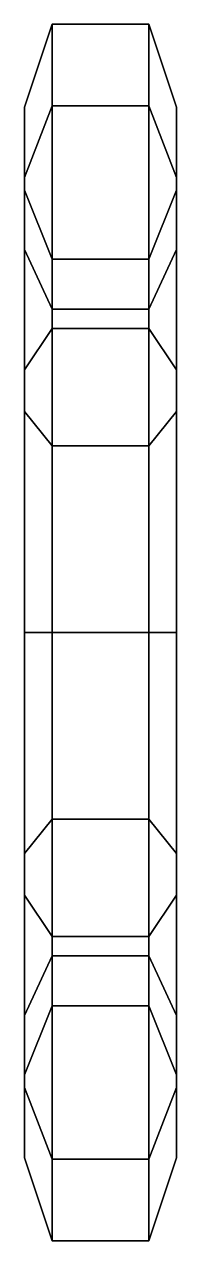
# Model space of a CAD drawing. Extents: x -2.83 to 2.83, y 1.13 to 7.47.
# Drawn here: x -2.83 to -2.72, y 1.13 to 2.01 of the extents above; entities that cross this region are included whole.
import ezdxf

# ---------------------------------------------------------------- set-up
doc = ezdxf.new("R2010")
doc.units = 0
doc.layers.add('LIFEBOATS', color=1, linetype='CONTINUOUS')

msp = doc.modelspace()

# ---------------------------------------------------------------- linework, layer by layer
at = {"layer": 'LIFEBOATS'}
for points in [[(-2.83, 1.89909, 2.61), (-2.83, 1.95, 2.8), (-2.81, 2.01, 2.8), (-2.81, 1.95105, 2.58)], [(-2.83, 1.95, 2.8), (-2.83, 1.89909, 2.99), (-2.81, 1.95105, 3.02), (-2.81, 2.01, 2.8)], [(-2.81, 1.95105, 2.58), (-2.81, 2.01, 2.8), (-2.74, 2.01, 2.8), (-2.74, 1.95105, 2.58)], [(-2.81, 2.01, 2.8), (-2.81, 1.95105, 3.02), (-2.74, 1.95105, 3.02), (-2.74, 2.01, 2.8)], [(-2.72, 1.95, 2.8), (-2.72, 1.89909, 2.61), (-2.74, 1.95105, 2.58), (-2.74, 2.01, 2.8)], [(-2.72, 1.89909, 2.99), (-2.72, 1.95, 2.8), (-2.74, 2.01, 2.8), (-2.74, 1.95105, 3.02)], [(-2.83, 1.76, 2.47091), (-2.83, 1.89909, 2.61), (-2.81, 1.95105, 2.58), (-2.81, 1.79, 2.41895)], [(-2.83, 1.89909, 2.99), (-2.83, 1.76, 3.12909), (-2.81, 1.79, 3.18105), (-2.81, 1.95105, 3.02)], [(-2.83, 1.84713, 2.64), (-2.83, 1.89, 2.8), (-2.83, 1.95, 2.8), (-2.83, 1.89909, 2.61)], [(-2.83, 1.89, 2.8), (-2.83, 1.84713, 2.96), (-2.83, 1.89909, 2.99), (-2.83, 1.95, 2.8)], [(-2.81, 1.79, 2.41895), (-2.81, 1.95105, 2.58), (-2.74, 1.95105, 2.58), (-2.74, 1.79, 2.41895)], [(-2.81, 1.95105, 3.02), (-2.81, 1.79, 3.18105), (-2.74, 1.79, 3.18105), (-2.74, 1.95105, 3.02)], [(-2.72, 1.89909, 2.61), (-2.72, 1.76, 2.47091), (-2.74, 1.79, 2.41895), (-2.74, 1.95105, 2.58)], [(-2.72, 1.76, 3.12909), (-2.72, 1.89909, 2.99), (-2.74, 1.95105, 3.02), (-2.74, 1.79, 3.18105)], [(-2.72, 1.89, 2.8), (-2.72, 1.84713, 2.64), (-2.72, 1.89909, 2.61), (-2.72, 1.95, 2.8)], [(-2.72, 1.84713, 2.96), (-2.72, 1.89, 2.8), (-2.72, 1.95, 2.8), (-2.72, 1.89909, 2.99)], [(-2.83, 1.73, 2.52287), (-2.83, 1.84713, 2.64), (-2.83, 1.89909, 2.61), (-2.83, 1.76, 2.47091)], [(-2.83, 1.84713, 2.96), (-2.83, 1.73, 3.07713), (-2.83, 1.76, 3.12909), (-2.83, 1.89909, 2.99)], [(-2.72, 1.84713, 2.64), (-2.72, 1.73, 2.52287), (-2.72, 1.76, 2.47091), (-2.72, 1.89909, 2.61)], [(-2.72, 1.73, 3.07713), (-2.72, 1.84713, 2.96), (-2.72, 1.89909, 2.99), (-2.72, 1.76, 3.12909)], [(-2.81, 1.80383, 2.665), (-2.81, 1.84, 2.8), (-2.83, 1.89, 2.8), (-2.83, 1.84713, 2.64)], [(-2.81, 1.84, 2.8), (-2.81, 1.80383, 2.935), (-2.83, 1.84713, 2.96), (-2.83, 1.89, 2.8)], [(-2.74, 1.84, 2.8), (-2.74, 1.80383, 2.665), (-2.72, 1.84713, 2.64), (-2.72, 1.89, 2.8)], [(-2.74, 1.80383, 2.935), (-2.74, 1.84, 2.8), (-2.72, 1.89, 2.8), (-2.72, 1.84713, 2.96)], [(-2.81, 1.705, 2.56617), (-2.81, 1.80383, 2.665), (-2.83, 1.84713, 2.64), (-2.83, 1.73, 2.52287)], [(-2.81, 1.80383, 2.935), (-2.81, 1.705, 3.03383), (-2.83, 1.73, 3.07713), (-2.83, 1.84713, 2.96)], [(-2.81, 1.84, 2.8), (-2.81, 1.80383, 2.665), (-2.74, 1.80383, 2.665), (-2.74, 1.84, 2.8)], [(-2.81, 1.80383, 2.935), (-2.81, 1.84, 2.8), (-2.74, 1.84, 2.8), (-2.74, 1.80383, 2.935)], [(-2.74, 1.80383, 2.665), (-2.74, 1.705, 2.56617), (-2.72, 1.73, 2.52287), (-2.72, 1.84713, 2.64)], [(-2.74, 1.705, 3.03383), (-2.74, 1.80383, 2.935), (-2.72, 1.84713, 2.96), (-2.72, 1.73, 3.07713)], [(-2.81, 1.80383, 2.665), (-2.81, 1.705, 2.56617), (-2.74, 1.705, 2.56617), (-2.74, 1.80383, 2.665)], [(-2.81, 1.705, 3.03383), (-2.81, 1.80383, 2.935), (-2.74, 1.80383, 2.935), (-2.74, 1.705, 3.03383)], [(-2.83, 1.57, 2.42), (-2.83, 1.76, 2.47091), (-2.81, 1.79, 2.41895), (-2.81, 1.57, 2.36)], [(-2.83, 1.76, 3.12909), (-2.83, 1.57, 3.18), (-2.81, 1.57, 3.24), (-2.81, 1.79, 3.18105)], [(-2.81, 1.57, 2.36), (-2.81, 1.79, 2.41895), (-2.74, 1.79, 2.41895), (-2.74, 1.57, 2.36)], [(-2.81, 1.79, 3.18105), (-2.81, 1.57, 3.24), (-2.74, 1.57, 3.24), (-2.74, 1.79, 3.18105)], [(-2.72, 1.76, 2.47091), (-2.72, 1.57, 2.42), (-2.74, 1.57, 2.36), (-2.74, 1.79, 2.41895)], [(-2.72, 1.57, 3.18), (-2.72, 1.76, 3.12909), (-2.74, 1.79, 3.18105), (-2.74, 1.57, 3.24)], [(-2.83, 1.57, 2.48), (-2.83, 1.73, 2.52287), (-2.83, 1.76, 2.47091), (-2.83, 1.57, 2.42)], [(-2.83, 1.73, 3.07713), (-2.83, 1.57, 3.12), (-2.83, 1.57, 3.18), (-2.83, 1.76, 3.12909)], [(-2.72, 1.73, 2.52287), (-2.72, 1.57, 2.48), (-2.72, 1.57, 2.42), (-2.72, 1.76, 2.47091)], [(-2.72, 1.57, 3.12), (-2.72, 1.73, 3.07713), (-2.72, 1.76, 3.12909), (-2.72, 1.57, 3.18)], [(-2.81, 1.57, 2.53), (-2.81, 1.705, 2.56617), (-2.83, 1.73, 2.52287), (-2.83, 1.57, 2.48)], [(-2.81, 1.705, 3.03383), (-2.81, 1.57, 3.07), (-2.83, 1.57, 3.12), (-2.83, 1.73, 3.07713)], [(-2.74, 1.705, 2.56617), (-2.74, 1.57, 2.53), (-2.72, 1.57, 2.48), (-2.72, 1.73, 2.52287)], [(-2.74, 1.57, 3.07), (-2.74, 1.705, 3.03383), (-2.72, 1.73, 3.07713), (-2.72, 1.57, 3.12)], [(-2.81, 1.705, 2.56617), (-2.81, 1.57, 2.53), (-2.74, 1.57, 2.53), (-2.74, 1.705, 2.56617)], [(-2.81, 1.57, 3.07), (-2.81, 1.705, 3.03383), (-2.74, 1.705, 3.03383), (-2.74, 1.57, 3.07)], [(-2.83, 1.38, 2.47091), (-2.83, 1.57, 2.42), (-2.81, 1.57, 2.36), (-2.81, 1.35, 2.41895)], [(-2.81, 1.435, 2.56617), (-2.81, 1.57, 2.53), (-2.83, 1.57, 2.48), (-2.83, 1.41, 2.52287)], [(-2.83, 1.41, 2.52287), (-2.83, 1.57, 2.48), (-2.83, 1.57, 2.42), (-2.83, 1.38, 2.47091)], [(-2.81, 1.57, 3.07), (-2.81, 1.435, 3.03383), (-2.83, 1.41, 3.07713), (-2.83, 1.57, 3.12)], [(-2.83, 1.57, 3.18), (-2.83, 1.38, 3.12909), (-2.81, 1.35, 3.18105), (-2.81, 1.57, 3.24)], [(-2.83, 1.57, 3.12), (-2.83, 1.41, 3.07713), (-2.83, 1.38, 3.12909), (-2.83, 1.57, 3.18)], [(-2.81, 1.57, 2.53), (-2.81, 1.435, 2.56617), (-2.74, 1.435, 2.56617), (-2.74, 1.57, 2.53)], [(-2.81, 1.35, 2.41895), (-2.81, 1.57, 2.36), (-2.74, 1.57, 2.36), (-2.74, 1.35, 2.41895)], [(-2.81, 1.435, 3.03383), (-2.81, 1.57, 3.07), (-2.74, 1.57, 3.07), (-2.74, 1.435, 3.03383)], [(-2.81, 1.57, 3.24), (-2.81, 1.35, 3.18105), (-2.74, 1.35, 3.18105), (-2.74, 1.57, 3.24)], [(-2.72, 1.57, 2.42), (-2.72, 1.38, 2.47091), (-2.74, 1.35, 2.41895), (-2.74, 1.57, 2.36)], [(-2.74, 1.57, 2.53), (-2.74, 1.435, 2.56617), (-2.72, 1.41, 2.52287), (-2.72, 1.57, 2.48)], [(-2.74, 1.435, 3.03383), (-2.74, 1.57, 3.07), (-2.72, 1.57, 3.12), (-2.72, 1.41, 3.07713)], [(-2.72, 1.38, 3.12909), (-2.72, 1.57, 3.18), (-2.74, 1.57, 3.24), (-2.74, 1.35, 3.18105)], [(-2.72, 1.57, 2.48), (-2.72, 1.41, 2.52287), (-2.72, 1.38, 2.47091), (-2.72, 1.57, 2.42)], [(-2.72, 1.41, 3.07713), (-2.72, 1.57, 3.12), (-2.72, 1.57, 3.18), (-2.72, 1.38, 3.12909)], [(-2.81, 1.33617, 2.665), (-2.81, 1.435, 2.56617), (-2.83, 1.41, 2.52287), (-2.83, 1.29287, 2.64)], [(-2.81, 1.435, 3.03383), (-2.81, 1.33617, 2.935), (-2.83, 1.29287, 2.96), (-2.83, 1.41, 3.07713)], [(-2.81, 1.435, 2.56617), (-2.81, 1.33617, 2.665), (-2.74, 1.33617, 2.665), (-2.74, 1.435, 2.56617)], [(-2.81, 1.33617, 2.935), (-2.81, 1.435, 3.03383), (-2.74, 1.435, 3.03383), (-2.74, 1.33617, 2.935)], [(-2.74, 1.435, 2.56617), (-2.74, 1.33617, 2.665), (-2.72, 1.29287, 2.64), (-2.72, 1.41, 2.52287)], [(-2.74, 1.33617, 2.935), (-2.74, 1.435, 3.03383), (-2.72, 1.41, 3.07713), (-2.72, 1.29287, 2.96)], [(-2.83, 1.29287, 2.64), (-2.83, 1.41, 2.52287), (-2.83, 1.38, 2.47091), (-2.83, 1.24091, 2.61)], [(-2.83, 1.41, 3.07713), (-2.83, 1.29287, 2.96), (-2.83, 1.24091, 2.99), (-2.83, 1.38, 3.12909)], [(-2.72, 1.41, 2.52287), (-2.72, 1.29287, 2.64), (-2.72, 1.24091, 2.61), (-2.72, 1.38, 2.47091)], [(-2.72, 1.29287, 2.96), (-2.72, 1.41, 3.07713), (-2.72, 1.38, 3.12909), (-2.72, 1.24091, 2.99)], [(-2.83, 1.24091, 2.61), (-2.83, 1.38, 2.47091), (-2.81, 1.35, 2.41895), (-2.81, 1.18895, 2.58)], [(-2.83, 1.38, 3.12909), (-2.83, 1.24091, 2.99), (-2.81, 1.18895, 3.02), (-2.81, 1.35, 3.18105)], [(-2.72, 1.38, 2.47091), (-2.72, 1.24091, 2.61), (-2.74, 1.18895, 2.58), (-2.74, 1.35, 2.41895)], [(-2.72, 1.24091, 2.99), (-2.72, 1.38, 3.12909), (-2.74, 1.35, 3.18105), (-2.74, 1.18895, 3.02)], [(-2.81, 1.18895, 2.58), (-2.81, 1.35, 2.41895), (-2.74, 1.35, 2.41895), (-2.74, 1.18895, 2.58)], [(-2.81, 1.35, 3.18105), (-2.81, 1.18895, 3.02), (-2.74, 1.18895, 3.02), (-2.74, 1.35, 3.18105)], [(-2.81, 1.3, 2.8), (-2.81, 1.33617, 2.665), (-2.83, 1.29287, 2.64), (-2.83, 1.25, 2.8)], [(-2.81, 1.33617, 2.935), (-2.81, 1.3, 2.8), (-2.83, 1.25, 2.8), (-2.83, 1.29287, 2.96)], [(-2.81, 1.33617, 2.665), (-2.81, 1.3, 2.8), (-2.74, 1.3, 2.8), (-2.74, 1.33617, 2.665)], [(-2.81, 1.3, 2.8), (-2.81, 1.33617, 2.935), (-2.74, 1.33617, 2.935), (-2.74, 1.3, 2.8)], [(-2.74, 1.33617, 2.665), (-2.74, 1.3, 2.8), (-2.72, 1.25, 2.8), (-2.72, 1.29287, 2.64)], [(-2.74, 1.3, 2.8), (-2.74, 1.33617, 2.935), (-2.72, 1.29287, 2.96), (-2.72, 1.25, 2.8)], [(-2.83, 1.25, 2.8), (-2.83, 1.29287, 2.64), (-2.83, 1.24091, 2.61), (-2.83, 1.19, 2.8)], [(-2.83, 1.29287, 2.96), (-2.83, 1.25, 2.8), (-2.83, 1.19, 2.8), (-2.83, 1.24091, 2.99)], [(-2.72, 1.29287, 2.64), (-2.72, 1.25, 2.8), (-2.72, 1.19, 2.8), (-2.72, 1.24091, 2.61)], [(-2.72, 1.25, 2.8), (-2.72, 1.29287, 2.96), (-2.72, 1.24091, 2.99), (-2.72, 1.19, 2.8)], [(-2.83, 1.19, 2.8), (-2.83, 1.24091, 2.61), (-2.81, 1.18895, 2.58), (-2.81, 1.13, 2.8)], [(-2.83, 1.24091, 2.99), (-2.83, 1.19, 2.8), (-2.81, 1.13, 2.8), (-2.81, 1.18895, 3.02)], [(-2.72, 1.24091, 2.61), (-2.72, 1.19, 2.8), (-2.74, 1.13, 2.8), (-2.74, 1.18895, 2.58)], [(-2.72, 1.19, 2.8), (-2.72, 1.24091, 2.99), (-2.74, 1.18895, 3.02), (-2.74, 1.13, 2.8)], [(-2.81, 1.13, 2.8), (-2.81, 1.18895, 2.58), (-2.74, 1.18895, 2.58), (-2.74, 1.13, 2.8)], [(-2.81, 1.18895, 3.02), (-2.81, 1.13, 2.8), (-2.74, 1.13, 2.8), (-2.74, 1.18895, 3.02)]]:
    msp.add_3dface(points, dxfattribs=at)

doc.saveas('drawing.dxf')
